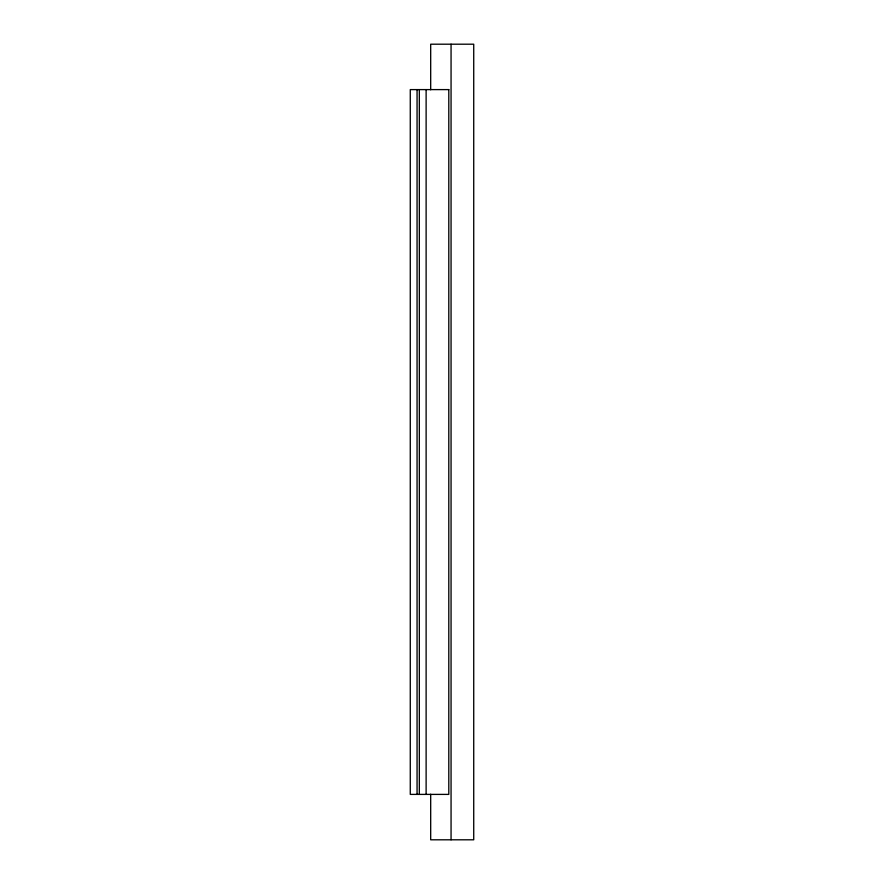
<?xml version="1.0" encoding="UTF-8"?>
<svg xmlns="http://www.w3.org/2000/svg" width="884" height="884" viewBox="0 0 884 884"><rect width="100%" height="100%" fill="white"/><g stroke="black" fill="none" stroke-linecap="round" stroke-linejoin="round"><path stroke-width="1.33" d="M451.061 44.2L451.061 839.8M430.685 89.781L430.685 44.2L473.725 44.2L473.725 839.8L430.685 839.8L430.685 794.219M426.121 89.604L426.121 794.396M419.325 89.604L419.325 794.396M417.06 89.604L417.06 794.396M448.796 89.604L410.275 89.604L410.275 794.396L448.796 794.396L448.796 89.604"/></g></svg>
